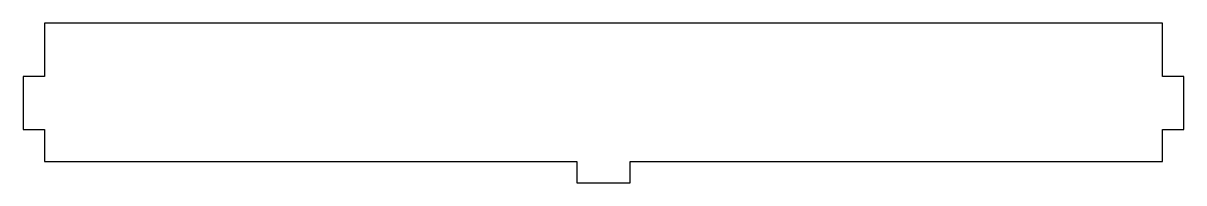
# Model space of a CAD drawing. Header units: millimetres. Extents: x -257 to -148, y -14 to 1.
import ezdxf

# ---------------------------------------------------------------- set-up
doc = ezdxf.new("R2010")
doc.units = ezdxf.units.MM
doc.layers.get('0').update_dxf_attribs({"linetype": 'CONTINUOUS'})

msp = doc.modelspace()

# ---------------------------------------------------------------- linework, layer by layer
msp.add_lwpolyline([(-255, -4), (-257, -4), (-257, -9), (-255, -9), (-255, -12), (-205, -12), (-205, -14), (-200, -14), (-200, -12), (-150, -12), (-150, -9), (-148, -9), (-148, -4), (-150, -4), (-150, 1), (-255, 1)], close=True)

doc.saveas('drawing.dxf')
